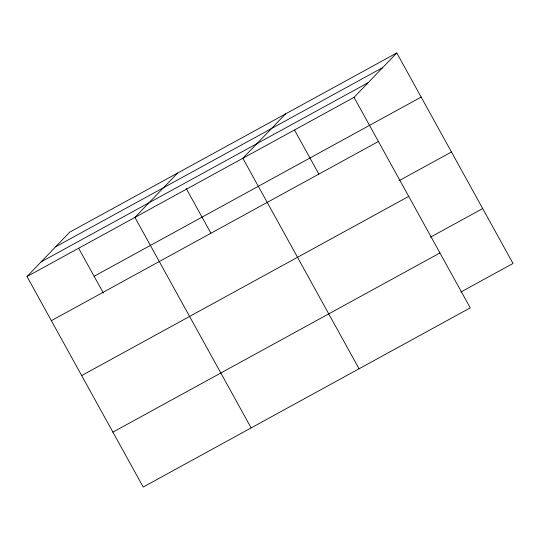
<?xml version="1.0" encoding="UTF-8"?>
<svg xmlns="http://www.w3.org/2000/svg" width="540" height="540" viewBox="0 0 540 540"><rect width="100%" height="100%" fill="white"/><g stroke="black" fill="none" stroke-linecap="round" stroke-linejoin="round"><path stroke-width="0.81" d="M396.792 52.96L354.044 97.355L470.252 307.861L143.208 487.04L27 276.534L69.748 232.139L396.792 52.96L513 263.466L460.714 292.113M177.674 173.009L134.926 217.404L251.134 427.91M285.599 113.879L242.851 158.274L359.06 368.78M55.64 246.787L382.685 67.608M41.108 261.887L368.152 82.701M27 276.534L354.044 97.355M94.108 276.271L421.153 97.085M51.361 320.666L378.405 141.48M399.182 180.637L451.46 151.99M81.668 375.57L408.719 196.385M430.407 237.209L482.693 208.562M112.894 432.135L439.945 252.956M294.529 130.059L318.85 174.116M186.199 188.453L210.924 233.246M78.678 248.319L103.403 293.105"/></g></svg>
